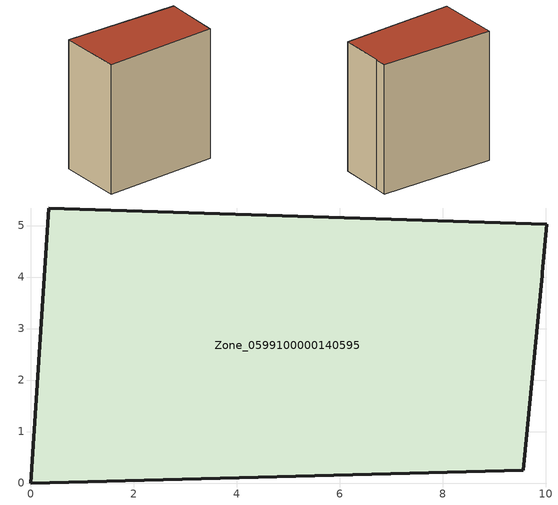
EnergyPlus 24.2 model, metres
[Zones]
Zone_0599100000140595
 floor ground (C_G): 9.93,4.04 9.57,0.25 0,0 0.35,5.34 10.03,5.03 9.94,4.08 z2.74
 wall outside (C_F): 9.57,0.25 9.93,4.04 9.94,4.08 10.03,5.03 0.35,5.34 0,0 9.57,0.25 z2.74:13.24
 roof outside (C_R): 9.93,4.04 9.94,4.08 10.03,5.03 0.35,5.34 0,0 9.57,0.25 z13.24
[BUILDING]
Pand.0599100000140595: North Axis=0; Terrain=City; Loads Convergence Tolerance Value=0.04; Temperature Convergence Tolerance Value=0.4; Solar Distribution=FullExterior; Maximum Number of Warmup Days=25; Minimum Number of Warmup Days=1
[Site:Location]
Rotterdam.The.Hague.AP_ZH_NLD Design_Conditions: Latitude=51.96; Longitude=4.45; Time Zone=1; Elevation=-4.5
[SITE:GROUNDTEMPERATURE:BUILDINGSURFACE]
18, 18, 18, 18, 18, 18, 18, 18, 18, 18, 18, 18
[MATERIAL] Thermal Absorptance=0.9; Solar Absorptance=0.7; Visible Absorptance=0.7
Name | Roughness | Thickness | Conductivity | Density | Specific Heat
G.TI.1946 | MediumSmooth | 0.15 | 1 | 540 | 1210
F.TI.1946 | Rough | 0.3 | 0.857143 | 1920 | 840
R.TI.1946 | MediumRough | 0.2 | 0.1 | 1500 | 1000
[CONSTRUCTION]
C_G: G.TI.1946
C_F: F.TI.1946
C_R: R.TI.1946
[ZONE]
Zone_0599100000140595: Type=1; Multiplier=1; Ceiling Height=Autocalculate; Volume=Autocalculate; Floor Area=autocalculate; Part of Total Floor Area=Yes
[ZONEINFILTRATION:DESIGNFLOWRATE]
Infil_Zone_0599100000140595: Zone or ZoneList or Space or SpaceList=Zone_0599100000140595; Schedule=AlwaysOn; Design Flow Rate Calculation Method=Flow/Area; Flow Rate per Floor Area=0.003; Constant Term Coefficient=1; Temperature Term Coefficient=0; Velocity Term Coefficient=0; Velocity Squared Term Coefficient=0
[HVACTEMPLATE:ZONE:IDEALLOADSAIRSYSTEM]
Zone_0599100000140595: Maximum Heating Supply Air Temperature=50; Minimum Cooling Supply Air Temperature=13; Maximum Heating Supply Air Humidity Ratio=0.0156; Minimum Cooling Supply Air Humidity Ratio=0.0077; Heating Limit=NoLimit; Cooling Limit=NoLimit; Dehumidification Control Type=ConstantSensibleHeatRatio; Cooling Sensible Heat Ratio=0.7; Dehumidification Setpoint=60; Humidification Control Type=None; Humidification Setpoint=30; Outdoor Air Method=None; Outdoor Air Flow Rate per Person=0.00944; Outdoor Air Flow Rate per Zone Floor Area=0; Outdoor Air Flow Rate per Zone=0; Demand Controlled Ventilation Type=None; Outdoor Air Economizer Type=NoEconomizer; Heat Recovery Type=None; Sensible Heat Recovery Effectiveness=0.7; Latent Heat Recovery Effectiveness=0.65
[ZONECONTROL:THERMOSTAT]
ThermostatControl_Zone_0599100000140595: Zone or ZoneList=Zone_0599100000140595; Control Type Schedule=DualSetpointControlType; Control 1=Thermostat_Zone_0599100000140595; Temperature Difference Between Cutout And Setpoint=0
[THERMOSTATSETPOINT:DUALSETPOINT]
Thermostat_Zone_0599100000140595: Heating Setpoint Temperature Schedule=HeatingSetpoint_Zone_0599100000140595; Cooling Setpoint Temperature Schedule=CoolingSetpoint_Zone_0599100000140595
[SCHEDULE:COMPACT]
HeatingSetpoint_Zone_0599100000140595: Through: 12/31, For: AllDays, Until: 24:00, 21
CoolingSetpoint_Zone_0599100000140595: Through: 12/31, For: AllDays, Until: 24:00, 24
DualSetpointControlType: Through: 12/31, For: AllDays, Until: 24:00, 4
AlwaysOn: Through: 12/31, For: AllDays, Until: 24:00, 1
